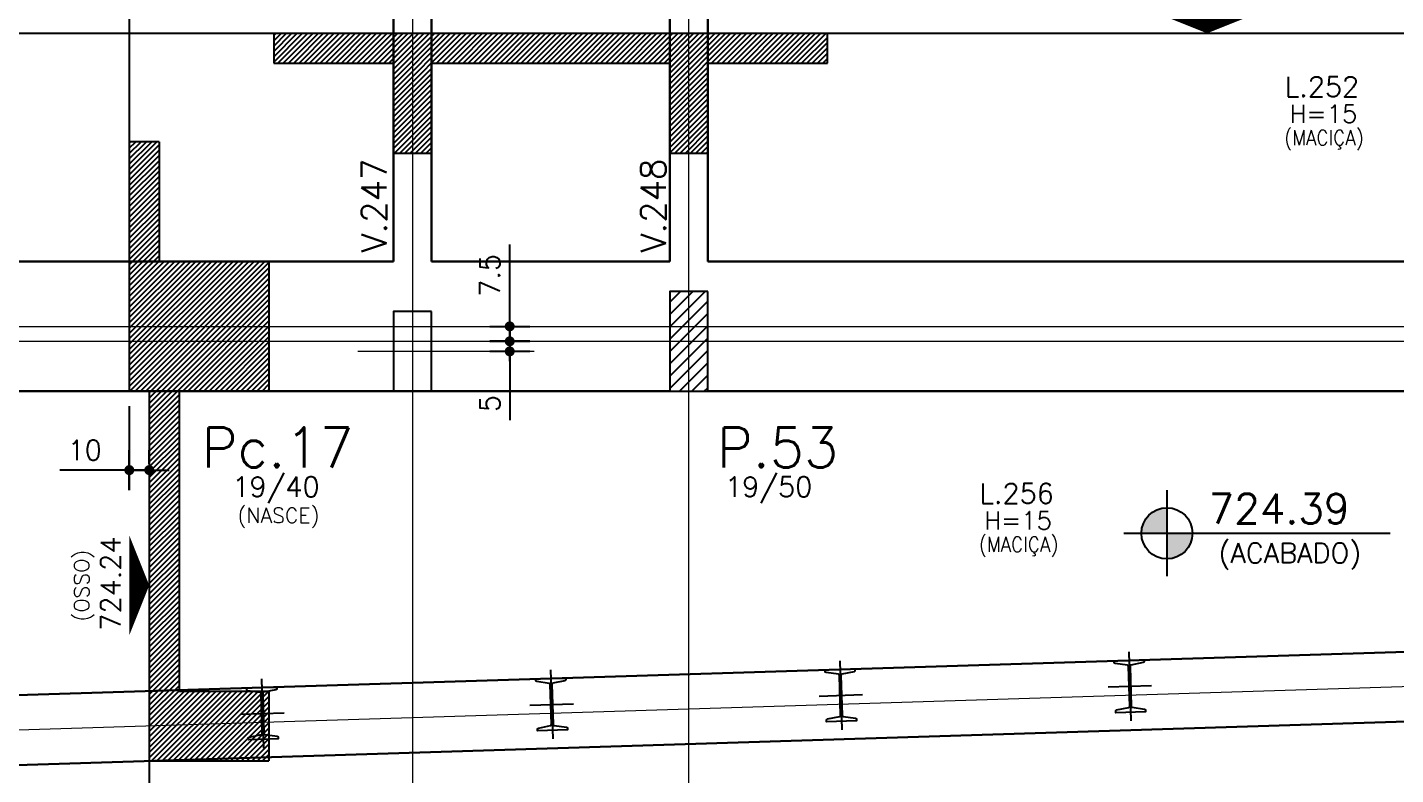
# Model space of a CAD drawing. Header units: inches. Extents: x 0 to 5940, y 0 to 4205.
# Drawn here: x 1226 to 1912, y 983 to 1357 of the extents above; entities that cross this region are included whole.
import ezdxf
from ezdxf.enums import TextEntityAlignment as Align

# ---------------------------------------------------------------- set-up
doc = ezdxf.new("R2010")
doc.units = ezdxf.units.IN
doc.header["$LTSCALE"] = 50
doc.header["$MEASUREMENT"] = 0
for name, color, linetype in [('CORTE-FORMA', 1, 'Continuous'), ('COTA', 6, 'Continuous'), ('FO-HACHURA_PILAR-MORRE', 252, 'Continuous'), ('FO-TEXTO-LAJES', 152, 'Continuous'), ('FO-TEXTO-VIGAS', 3, 'Continuous'), ('NIVEL', 3, 'Continuous'), ('NIVEL-ARQUITETURA', 3, 'Continuous'), ('P-M', 7, 'Continuous'), ('P-N', 5, 'Continuous'), ('PERFIL-CORTINA', 253, 'Continuous'), ('PILAR METALICO', 210, 'Continuous')]:
    doc.layers.add(name, color=color, linetype=linetype)
for name, color, linetype, lineweight in [('FO-Eixos', 150, 'Continuous', 5), ('FO-Textos dos pilares', 3, 'Continuous', 20), ('FO-Vigas', 2, 'Continuous', 30)]:
    doc.layers.add(name, color=color, linetype=linetype, lineweight=lineweight)
doc.styles.add('ROMANS', font='romans.shx')
doc.dimstyles.new('COTA_50', dxfattribs={"dimscale": 5, "dimtxt": 2, "dimasz": 1, "dimexe": 2, "dimexo": 1.5, "dimgap": 1, "dimtad": 1, "dimzin": 12, "dimdsep": 46, "dimtxsty": 'ROMANS', "dimblk1": 'COTA', "dimblk2": 'COTA', "dimsah": 1, "dimcen": -4, "dimdle": 1.5, "dimclrd": 6, "dimclre": 6, "dimclrt": 3, "dimadec": 0, "dimazin": 0, "dimtfac": 1, "dimtofl": 0, "dimtmove": 0, "dimatfit": 3, "dimldrblk": 'COTA', "dimfxl": 1, "dimtolj": 1, "dimtzin": 12, "dimarcsym": 0})
pattern_1 = [(45, (-4662.459, 9121.8574), (-1.3258252, 1.3258252), [])]

# ---------------------------------------------------------------- blocks, each defined once
blk = doc.blocks.new('COTA')
at = {"layer": 'COTA'}
for p, q in [((0, -2), (0, 2)), ((2, 0), (-2, 0))]:
    blk.add_line(p, q, dxfattribs=at)
at = {"layer": 'COTA', "const_width": 0.5}
blk.add_lwpolyline([(-0.25, 0, 1), (0.25, 0, 1)], format="xyb", close=True, dxfattribs=at)
blk = doc.blocks.new('*D7')
at = {"layer": 'COTA', "color": 6, "lineweight": -2, "transparency": 16777216}
for p, q in [((1276.84, 1167.21), (1276.84, 1125.16)), ((1286.84, 1138.27), (1286.84, 1145.16)), ((1271.84, 1135.16), (1242.08, 1135.16)), ((1291.84, 1135.16), (1296.84, 1135.16))]:
    blk.add_line(p, q, dxfattribs=at)
at = {"layer": 'Defpoints', "color": 0, "transparency": 16777216}
for p in [(1276.84, 1174.71), (1276.84, 1135.16), (1286.84, 1130.77)]:
    blk.add_point(p, dxfattribs=at)
at = {"layer": 'COTA', "color": 6, "lineweight": -2, "transparency": 16777216, "xscale": 5, "yscale": 5, "zscale": 5}
blk.add_blockref('COTA', (1276.84, 1135.16), dxfattribs=at)
at = {"layer": 'COTA', "color": 6, "lineweight": -2, "transparency": 16777216, "xscale": 5, "yscale": 5, "zscale": 5, "rotation": 180}
blk.add_blockref('COTA', (1286.84, 1135.16), dxfattribs=at)
at = {"layer": 'COTA', "color": 3, "transparency": 16777216, "insert": (1254.46, 1145.16), "char_height": 10, "attachment_point": 5, "style": 'ROMANS'}
blk.add_mtext('\\A1;10', dxfattribs=at)
blk = doc.blocks.new('*D293')
at = {"layer": 'COTA', "color": 6, "lineweight": -2, "transparency": 16777216}
for p, q in [((1467.52, 1204.71), (1467.52, 1209.71)), ((1466.96, 1199.71), (1457.52, 1199.71)), ((1466.96, 1194.67), (1457.52, 1194.67)), ((1467.52, 1194.67), (1467.52, 1160.21)), ((1467.52, 1189.67), (1467.52, 1184.67))]:
    blk.add_line(p, q, dxfattribs=at)
at = {"layer": 'Defpoints', "color": 0, "transparency": 16777216}
for p in [(1467.52, 1194.67), (1474.46, 1199.71), (1474.46, 1194.67)]:
    blk.add_point(p, dxfattribs=at)
at = {"layer": 'COTA', "color": 6, "lineweight": -2, "transparency": 16777216, "xscale": 5, "yscale": 5, "zscale": 5}
for p, rotation in [((1467.52, 1199.71), 270), ((1467.52, 1194.67), 90)]:
    blk.add_blockref('COTA', p, dxfattribs=dict(at, rotation=rotation))
at = {"layer": 'COTA', "color": 3, "transparency": 16777216, "insert": (1457.52, 1168.54), "char_height": 10, "attachment_point": 5, "rotation": 90, "style": 'ROMANS'}
blk.add_mtext('\\A1;5', dxfattribs=at)
blk = doc.blocks.new('*D371')
at = {"layer": 'COTA', "color": 6, "lineweight": -2, "transparency": 16777216}
for p, q in [((1467.52, 1212.21), (1467.52, 1248.21)), ((1465.02, 1207.21), (1477.52, 1207.21)), ((1465.02, 1199.71), (1477.52, 1199.71)), ((1467.52, 1194.71), (1467.52, 1189.71))]:
    blk.add_line(p, q, dxfattribs=at)
at = {"layer": 'Defpoints', "color": 0, "transparency": 16777216}
for p in [(1457.52, 1207.21), (1467.52, 1207.21), (1457.52, 1199.71)]:
    blk.add_point(p, dxfattribs=at)
at = {"layer": 'COTA', "color": 6, "lineweight": -2, "transparency": 16777216, "xscale": 5, "yscale": 5, "zscale": 5}
for p, rotation in [((1467.52, 1207.21), 270), ((1467.52, 1199.71), 90)]:
    blk.add_blockref('COTA', p, dxfattribs=dict(at, rotation=rotation))
at = {"layer": 'COTA', "color": 3, "transparency": 16777216, "insert": (1457.52, 1232.71), "char_height": 10, "attachment_point": 5, "rotation": 90, "style": 'ROMANS'}
blk.add_mtext('\\A1;7.5', dxfattribs=at)
blk = doc.blocks.new('A$7E7B159102C265')
at = {"layer": 'PERFIL-CORTINA'}
for p, q in [((1402.42, 577.25), (1403.5, 542.57)), ((1257.49, 572.72), (1258.57, 538.04)), ((967.63, 563.65), (968.72, 528.97)), ((1112.56, 568.18), (1113.65, 533.5)), ((1247.13, 555.04), (1268.94, 555.72)), ((1392.06, 559.57), (1413.86, 560.25)), ((1102.2, 550.5), (1124.01, 551.18)), ((957.27, 545.97), (979.08, 546.65))]:
    blk.add_line(p, q, dxfattribs=at)
for points in [[(1402.88, 549.94), (1402.26, 569.86, 0.348536), (1401.75, 570.45), (1395.58, 571.32, -0.348536), (1395.08, 571.92), (1395.06, 572.67), (1410.05, 573.14), (1410.07, 572.38, -0.348536), (1409.61, 571.76), (1403.51, 570.5, 0.348536), (1403.04, 569.88), (1403.67, 549.96, 0.348536), (1404.17, 549.37), (1410.34, 548.5, -0.348536), (1410.84, 547.9), (1410.86, 547.15), (1395.87, 546.68), (1395.85, 547.44, -0.348536), (1396.31, 548.06), (1402.42, 549.31, 0.34905), (1402.88, 549.94)], [(1113.02, 540.87), (1112.4, 560.79, 0.348536), (1111.9, 561.38), (1105.73, 562.26, -0.348536), (1105.22, 562.85), (1105.2, 563.6), (1120.19, 564.07), (1120.22, 563.32, -0.348536), (1119.75, 562.69), (1113.65, 561.44, 0.348536), (1113.18, 560.81), (1113.81, 540.9, 0.348536), (1114.31, 540.3), (1120.48, 539.43, -0.348536), (1120.98, 538.84), (1121.01, 538.08), (1106.01, 537.61), (1105.99, 538.37, -0.348536), (1106.45, 538.99), (1112.56, 540.25, 0.34905), (1113.02, 540.87)], [(1257.95, 545.4), (1257.33, 565.32, 0.348536), (1256.83, 565.92), (1250.65, 566.79, -0.348536), (1250.15, 567.38), (1250.13, 568.14), (1265.12, 568.6), (1265.15, 567.85, -0.348536), (1264.68, 567.23), (1258.58, 565.97, 0.348536), (1258.11, 565.35), (1258.74, 545.43, 0.348536), (1259.24, 544.84), (1265.41, 543.96, -0.348536), (1265.91, 543.37), (1265.93, 542.62), (1250.94, 542.15), (1250.92, 542.9, -0.348536), (1251.38, 543.53), (1257.49, 544.78, 0.34905), (1257.95, 545.41)], [(968.09, 536.34), (967.47, 556.26, 0.348536), (966.97, 556.85), (960.8, 557.72, -0.348536), (960.29, 558.32), (960.27, 559.07), (975.26, 559.54), (975.29, 558.78, -0.348536), (974.82, 558.16), (968.72, 556.9, 0.348536), (968.26, 556.28), (968.88, 536.36, 0.348536), (969.38, 535.77), (975.55, 534.9, -0.348536), (976.05, 534.3), (976.08, 533.55), (961.08, 533.08), (961.06, 533.84, -0.348536), (961.52, 534.46), (967.63, 535.71, 0.34905), (968.09, 536.34)]]:
    blk.add_lwpolyline(points, format="xyb", dxfattribs=at)

msp = doc.modelspace()

# ---------------------------------------------------------------- hatches: boundary and pattern name
at = {"layer": 'CORTE-FORMA'}
h = msp.add_hatch(dxfattribs=at)
h.set_pattern_fill('ANSI31', color=70, scale=15)
h.set_pattern_definition(pattern_1)
h.paths.add_polyline_path([(1428.27, 1339.082), (1428.27, 1294.082), (1409.27, 1294.082), (1409.27, 1339.082), (1349.27, 1339.082), (1349.27, 1354.082), (1626.797, 1354.082), (1626.797, 1339.082), (1566.797, 1339.082), (1566.795, 1294.082), (1547.77, 1294.082), (1547.772, 1339.082)])
h = msp.add_hatch(dxfattribs=at)
h.set_pattern_fill('ANSI31', color=70, scale=15)
h.set_pattern_definition(pattern_1)
h.paths.add_polyline_path([(1291.837, 1299.707), (1276.837, 1299.707), (1276.837, 1174.707), (1286.837, 1174.707), (1286.837, 989.379), (1346.837, 989.379), (1346.837, 1024.396), (1301.837, 1024.396), (1301.837, 1174.707), (1346.837, 1174.707), (1346.837, 1239.707), (1291.837, 1239.707)])
edge = h.paths.add_edge_path()
edge.add_line((1346.418, 989.379), (1356.293, 989.379))
at = {"layer": 'FO-HACHURA_PILAR-MORRE'}
h = msp.add_hatch(dxfattribs=at)
h.set_pattern_fill('ANSI31', color=256, scale=35)
h.set_pattern_definition([(45, (-4340.959, 9121.8574), (-3.0935922, 3.0935922), [])])
h.paths.add_polyline_path([(1566.767, 1224.707), (1557.267, 1224.707), (1547.767, 1224.707), (1547.767, 1199.707), (1547.767, 1174.707), (1557.267, 1174.707), (1566.767, 1174.707), (1566.767, 1199.707)])
at = {"layer": 'NIVEL-ARQUITETURA'}
h = msp.add_hatch(color=1, dxfattribs=at)
h.paths.add_polyline_path([(1808.799, 1098.58), (1809.775, 1103.488), (1796.95, 1103.488), (1796.95, 1094.559), (1802.27, 1091.914), (1806.019, 1094.419)])
h.paths.add_polyline_path([(1796.95, 1094.559), (1796.95, 1090.663), (1801.858, 1091.639), (1802.27, 1091.914)])
h.paths.add_polyline_path([(1796.95, 1116.313), (1792.042, 1115.336), (1787.882, 1112.556), (1785.101, 1108.396), (1784.125, 1103.488), (1796.95, 1103.488)])

# ---------------------------------------------------------------- linework, layer by layer
at = {"layer": 'CORTE-FORMA', "color": 8}
for p, q in [((1276.837, 1445.207), (1276.837, 1299.707)), ((1145.304, 1354.082), (1349.27, 1354.082)), ((1626.797, 1354.082), (2079.304, 1354.082)), ((1286.837, 989.379), (1286.837, 740.233))]:
    msp.add_line(p, q, dxfattribs=at)
at = {"layer": 'CORTE-FORMA', "color": 70}
for p, q in [((1349.27, 1354.082), (1349.27, 1339.082)), ((1626.797, 1339.082), (1626.797, 1354.082)), ((1291.837, 1299.707), (1276.837, 1299.707))]:
    msp.add_line(p, q, dxfattribs=at)
at = {"layer": 'CORTE-FORMA'}
for p, q in [((1349.27, 1354.082), (1626.797, 1354.082)), ((1349.27, 1339.082), (1409.27, 1339.082)), ((1409.27, 1339.082), (1409.27, 1294.082)), ((1428.27, 1339.082), (1547.772, 1339.082)), ((1428.27, 1339.082), (1428.27, 1294.082)), ((1547.77, 1294.082), (1547.772, 1339.082)), ((1566.795, 1294.082), (1566.797, 1339.082)), ((1566.797, 1339.082), (1626.797, 1339.082)), ((1291.837, 1299.707), (1291.837, 1239.707)), ((1409.27, 1294.082), (1428.27, 1294.082)), ((1547.77, 1294.082), (1566.795, 1294.082)), ((1291.837, 1239.707), (1346.837, 1239.707)), ((1276.837, 1174.707), (1286.837, 1174.707)), ((1286.837, 1174.707), (1286.837, 989.379)), ((1301.837, 1174.707), (1301.837, 1024.396)), ((1301.837, 1174.707), (1346.837, 1174.707)), ((1301.837, 1024.396), (1346.837, 1024.396)), ((1346.837, 1024.396), (1346.837, 989.379)), ((1286.837, 989.379), (1346.837, 989.379))]:
    msp.add_line(p, q, dxfattribs=at)
at = {"layer": 'CORTE-FORMA', "flags": 128}
for points in [[(1276.837, 1299.707), (1276.837, 1174.707)], [(1346.837, 1239.707), (1346.837, 1174.707)]]:
    msp.add_lwpolyline(points, dxfattribs=at)
at = {"layer": 'FO-Eixos'}
for p, q in [((1557.304, 919.124), (1557.304, 3902.756)), ((1418.804, 1892.065), (1418.804, 919.124)), ((936.499, 1207.207), (3542.289, 1207.207)), ((1022.856, 1199.707), (3225.043, 1199.707)), ((1479.753, 1194.67), (1391.46, 1194.67))]:
    msp.add_line(p, q, dxfattribs=at)
msp.add_lwpolyline([(3377.271, 1072.276), (1039.438, 999.149)], dxfattribs=at)
at = {"layer": 'FO-Vigas'}
for p, q in [((1409.304, 1505.207), (1409.304, 1239.707)), ((1428.304, 1505.207), (1428.304, 1239.707)), ((1547.767, 1239.707), (1547.778, 1492.207)), ((1566.792, 1239.707), (1566.803, 1492.207)), ((1085.304, 1239.707), (1409.304, 1239.707)), ((1428.304, 1239.707), (1547.767, 1239.707)), ((1566.792, 1239.707), (2139.304, 1239.707)), ((1064.304, 1174.707), (1547.754, 1174.707)), ((1566.754, 1174.707), (2139.304, 1174.707)), ((2139.304, 1051.061), (1085.304, 1018.092)), ((3165.304, 1048.138), (1080.304, 982.919))]:
    msp.add_line(p, q, dxfattribs=at)
at = {"layer": 'NIVEL', "color": 1}
for points in [[(1817.059, 1354.082, 0, 50, 0), (1817.059, 1364.082, 50, 50, 0)], [(1286.837, 1077.385, 0, 50, 0), (1276.837, 1077.385, 50, 50, 0)]]:
    msp.add_lwpolyline(points, format="xyseb", dxfattribs=at)
at = {"layer": 'NIVEL-ARQUITETURA', "color": 1}
for p, q in [((1796.95, 1125.03), (1796.95, 1081.945)), ((1775.408, 1103.488), (1908.823, 1103.488))]:
    msp.add_line(p, q, dxfattribs=at)
msp.add_circle((1796.95, 1103.488), 12.825, dxfattribs=at)
at = {"layer": 'P-M'}
msp.add_lwpolyline([(1566.767, 1224.707), (1557.267, 1224.707), (1547.767, 1224.707), (1547.767, 1199.707), (1547.767, 1174.707), (1557.267, 1174.707), (1566.767, 1174.707), (1566.767, 1199.707), (1566.767, 1224.707)], close=True, dxfattribs=at)
at = {"layer": 'P-N'}
msp.add_lwpolyline([(1428.304, 1214.67), (1418.804, 1214.67), (1409.304, 1214.67), (1409.304, 1194.67), (1409.304, 1174.67), (1418.804, 1174.67), (1428.304, 1174.67), (1428.304, 1194.67), (1428.304, 1214.67)], close=True, dxfattribs=at)

# ---------------------------------------------------------------- block references
at = {"layer": 'PILAR METALICO'}
msp.add_blockref('A$7E7B159102C265', (375.425, 466.889), dxfattribs=at)

# ---------------------------------------------------------------- texts
at = {"layer": 'FO-TEXTO-LAJES', "style": 'ROMANS'}
for s, p in [('L.252', (1856.016, 1322.318)), ('L.256', (1702.962, 1118.495))]:
    msp.add_text(s, height=10, dxfattribs=at).set_placement(p)
at = {"layer": 'FO-TEXTO-LAJES', "color": 3, "style": 'ROMANS'}
for p in [(1858.443, 1309.236), (1705.389, 1105.414)]:
    msp.add_text('H=15', height=9, dxfattribs=at).set_placement(p)
at = {"layer": 'FO-TEXTO-LAJES', "color": 4, "style": 'ROMANS', "width": 0.9}
for p in [(1855.697, 1298.019), (1702.643, 1094.196)]:
    msp.add_text('(MACIÇA)', height=7.5, dxfattribs=at).set_placement(p)
at = {"layer": 'FO-TEXTO-VIGAS', "color": 1, "style": 'ROMANS'}
for s, p in [('V.247', (1405.778, 1244.126)), ('V.248', (1545.715, 1244.126))]:
    msp.add_text(s, height=12.5, rotation=90, dxfattribs=at).set_placement(p)
at = {"layer": 'FO-Textos dos pilares', "color": 1, "style": 'ROMANS'}
for s, p in [('Pc.17', (1313.055, 1136.533)), ('P.53', (1571.342, 1136.533))]:
    msp.add_text(s, height=20, dxfattribs=at).set_placement(p)
at = {"layer": 'FO-Textos dos pilares', "color": 3, "style": 'ROMANS'}
for s, p in [('19/40', (1328.508, 1121.84)), ('19/50', (1575.46, 1121.84))]:
    msp.add_text(s, height=10, dxfattribs=at).set_placement(p)
at = {"layer": 'FO-Textos dos pilares', "color": 4, "style": 'ROMANS'}
msp.add_text('(NASCE)', height=7.5, dxfattribs=at).set_placement((1331.043, 1108.717))
at = {"layer": 'NIVEL', "color": 3, "style": 'ROMANS'}
msp.add_text('724.24', height=10, rotation=90, dxfattribs=at).set_placement((1272.484, 1078.272), align=Align.CENTER)
at = {"layer": 'NIVEL', "color": 4, "style": 'ROMANS'}
msp.add_text('(OSSO)', height=7.5, rotation=90, dxfattribs=at).set_placement((1256.68, 1077.28), align=Align.CENTER)
at = {"layer": 'NIVEL-ARQUITETURA', "color": 1, "style": 'ROMANS'}
msp.add_text('724.39', height=15, dxfattribs=at).set_placement((1817.805, 1108.347))
at = {"layer": 'NIVEL-ARQUITETURA', "color": 3, "style": 'ROMANS'}
msp.add_text('(ACABADO)', height=10, dxfattribs=at).set_placement((1858.564, 1088.61), align=Align.CENTER)

# ---------------------------------------------------------------- dimensions: what is measured, and where the dimension line sits
at = {"layer": 'COTA'}
dim = msp.add_linear_dim(base=(1467.519, 1207.207), p1=(1457.519, 1199.707), p2=(1457.519, 1207.207), angle=90, dimstyle='COTA_50', dxfattribs=at)
dim.commit()
dim.dimension.update_dxf_attribs({"geometry": '*D371', "text_midpoint": (1457.519, 1232.707)})
dim = msp.add_linear_dim(base=(1467.519, 1194.67), p1=(1474.459, 1199.707), p2=(1474.459, 1194.67), angle=90, dimstyle='COTA_50', override={"dimdec": 0}, dxfattribs=at)
dim.commit()
dim.dimension.update_dxf_attribs({"geometry": '*D293', "text_midpoint": (1467.519, 1168.544), "dimtype": 160})
dim = msp.add_linear_dim(base=(1276.837, 1135.157), p1=(1286.837, 1130.77), p2=(1276.837, 1174.707), dimstyle='COTA_50', dxfattribs=at)
dim.commit()
dim.dimension.update_dxf_attribs({"geometry": '*D7', "text_midpoint": (1254.456, 1145.157)})

doc.saveas('drawing.dxf')
